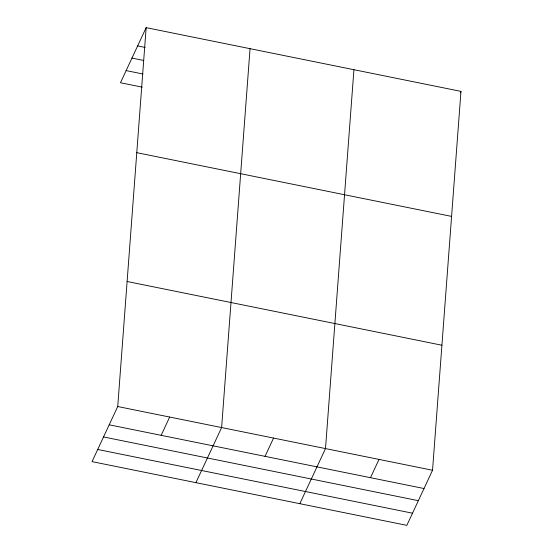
<?xml version="1.0" encoding="UTF-8"?>
<svg xmlns="http://www.w3.org/2000/svg" width="553" height="553" viewBox="0 0 553 553"><rect width="100%" height="100%" fill="white"/><g stroke="black" fill="none" stroke-linecap="round" stroke-linejoin="round"><path stroke-width="0.83" d="M117.727 406.531L146.158 27.65L460.967 91.376L432.536 470.25L406.842 525.35L92.033 461.624L117.727 406.531L432.536 470.25M250.046 48.678L221.615 427.559L195.921 482.651M353.927 69.706L325.503 448.587L299.809 503.686M146.158 27.65L120.464 82.75L142.245 87.16M161.151 435.322L169.674 417.045M265.032 456.349L273.555 438.073M460.255 92.897L460.967 91.376M370.496 477.695L379.019 459.419M137.635 45.927L145.176 47.454M131.967 58.079L143.697 60.45M126.132 70.597L142.888 73.991M136.778 152.676L451.58 216.403M127.107 281.498L441.916 345.224M109.204 424.808L424.013 488.527M103.542 436.953L418.345 500.679M97.701 449.471L412.51 513.198"/></g></svg>
